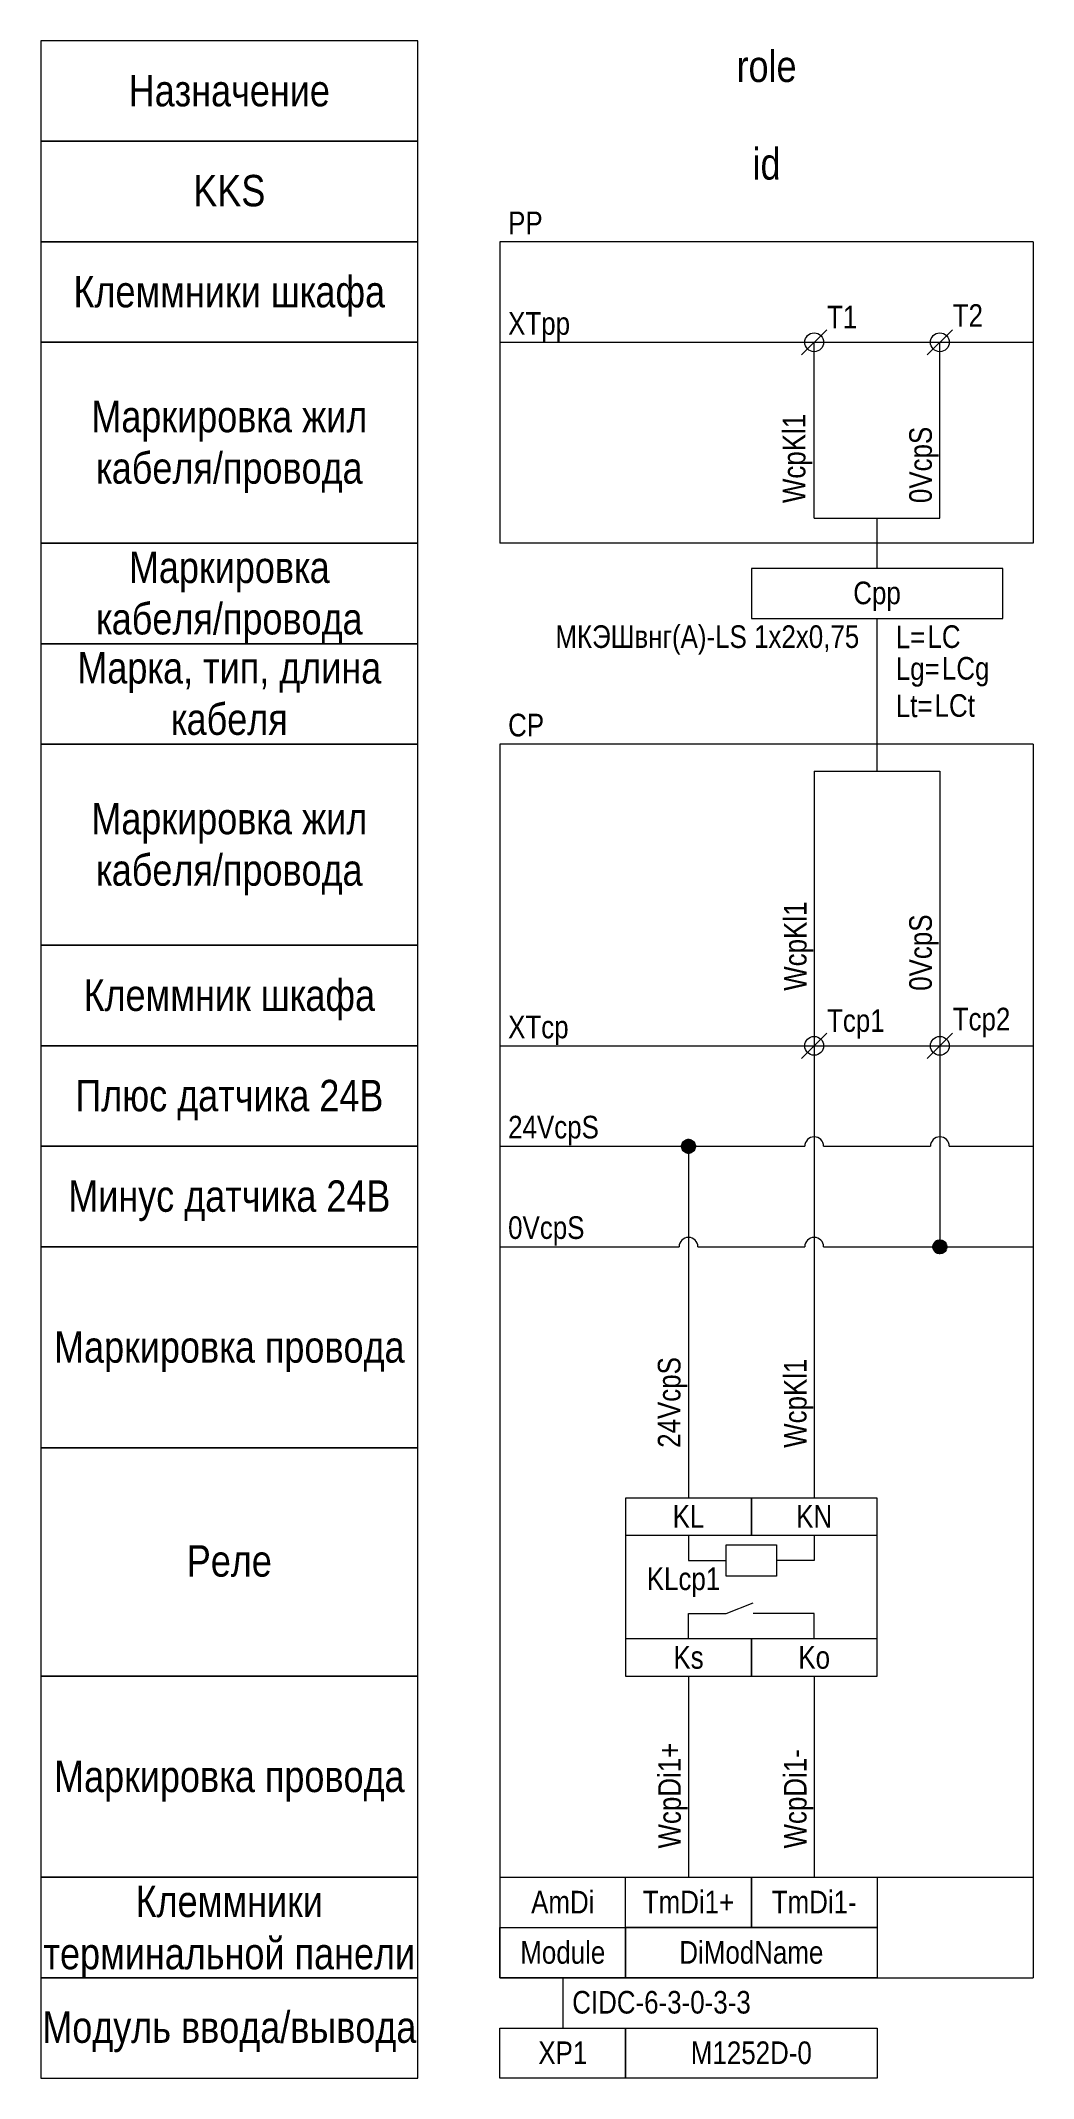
# Model space of a CAD drawing. Header units: millimetres. Extents: x 20 to 99, y -167 to -5.
import ezdxf

# ---------------------------------------------------------------- set-up
doc = ezdxf.new("R2010")
doc.units = ezdxf.units.MM
doc.header["$MEASUREMENT"] = 0
doc.linetypes.add('1_1', pattern=[2000, 1000, -1000])
doc.linetypes.add('4_2_1_2', pattern=[6702.777624, 3527.777672, -1763.888836, 0, -1411.111116])
for name, color, linetype in [('cp_names', 7, 'Continuous'), ('cp_params_di', 7, 'Continuous'), ('cp_static_di', 7, 'Continuous'), ('cp_static_do', 7, 'Continuous'), ('id_names', 7, 'Continuous'), ('id_params_di', 7, 'Continuous'), ('id_params_do', 7, 'Continuous'), ('id_static_di', 7, 'Continuous'), ('id_static_do', 7, 'Continuous')]:
    doc.layers.add(name, color=color, linetype=linetype)
doc.styles.add('СГЕНЕРИР_СТИЛЬ_1', font='ARIALN.TTF')

msp = doc.modelspace()

# ---------------------------------------------------------------- hatches: boundary and pattern name
at = {"layer": 'cp_static_di', "linetype": 'Continuous', "lineweight": 0, "true_color": 0x000000}
for points in [[(71.13, -93), (71.16, -93.15), (71.24, -93.28), (71.37, -93.37), (71.53, -93.4), (71.68, -93.37), (71.81, -93.28), (71.9, -93.15), (71.93, -93), (71.9, -92.85), (71.81, -92.72), (71.68, -92.63), (71.53, -92.6), (71.37, -92.63), (71.24, -92.72), (71.16, -92.85)], [(91.13, -101), (91.16, -101.15), (91.24, -101.28), (91.37, -101.37), (91.53, -101.4), (91.68, -101.37), (91.81, -101.28), (91.9, -101.15), (91.93, -101), (91.9, -100.85), (91.81, -100.72), (91.68, -100.63), (91.53, -100.6), (91.37, -100.63), (91.24, -100.72), (91.16, -100.85)]]:
    msp.add_hatch(color=18, dxfattribs=at).paths.add_polyline_path(points)

# ---------------------------------------------------------------- linework, layer by layer
at = {"layer": 'cp_names', "color": 7, "linetype": 'Continuous', "lineweight": 15, "ltscale": 100}
for points in [[(20, -77), (50, -77), (50, -61), (20, -61)], [(20, -85), (50, -85), (50, -77), (20, -77)], [(20, -93), (50, -93), (50, -85), (20, -85)], [(20, -101), (50, -101), (50, -93), (20, -93)], [(20, -117), (50, -117), (50, -101), (20, -101)], [(20, -135.18), (50, -135.18), (50, -117), (20, -117)], [(20, -151.18), (50, -151.18), (50, -135.18), (20, -135.18)], [(20, -159.18), (50, -159.18), (50, -151.18), (20, -151.18)], [(20, -167.18), (50, -167.18), (50, -159.18), (20, -159.18)]]:
    msp.add_lwpolyline(points, close=True, dxfattribs=at)
at = {"layer": 'cp_static_di', "color": 7, "linetype": '1_1', "lineweight": 15, "ltscale": 100}
for p, q in [((98.96, -61), (56.53, -61)), ((56.53, -61), (56.53, -159.18)), ((98.96, -61), (98.96, -159.18))]:
    msp.add_line(p, q, dxfattribs=at)
at = {"layer": 'cp_static_di', "color": 7, "linetype": 'Continuous', "lineweight": 15, "ltscale": 100}
for p, q in [((81.53, -63.14), (91.53, -63.14)), ((81.53, -63.14), (81.53, -85)), ((91.53, -63.14), (91.53, -85)), ((80.53, -86), (82.53, -84)), ((90.53, -86), (92.53, -84)), ((81.53, -85), (81.53, -121)), ((91.53, -85), (91.53, -100.6)), ((56.53, -93), (80.78, -93)), ((71.53, -93.4), (71.53, -121)), ((82.28, -93), (90.78, -93)), ((92.28, -93), (98.96, -93)), ((56.53, -101), (70.78, -101)), ((72.28, -101), (80.78, -101)), ((82.28, -101), (98.96, -101)), ((71.53, -135.18), (71.53, -151.18)), ((81.53, -135.18), (81.53, -151.18)), ((56.53, -151.18), (98.96, -151.18)), ((56.53, -159.18), (98.96, -159.18))]:
    msp.add_line(p, q, dxfattribs=at)
at = {"layer": 'cp_static_di', "color": 7, "linetype": '4_2_1_2', "lineweight": 15, "ltscale": 100}
msp.add_line((56.53, -85), (98.96, -85), dxfattribs=at)
at = {"layer": 'cp_static_di', "color": 7, "linetype": 'Continuous', "lineweight": 15, "ltscale": 100}
for points in [[(66.53, -135.18), (86.53, -135.18), (86.53, -121), (66.53, -121)], [(66.53, -123.96), (76.53, -123.96), (76.53, -121), (66.53, -121)], [(76.53, -123.96), (86.53, -123.96), (86.53, -121), (76.53, -121)], [(78.53, -124.72), (78.53, -127.21), (74.53, -127.21), (74.53, -124.72)], [(66.53, -135.18), (76.53, -135.18), (76.53, -132.21), (66.53, -132.21)], [(76.53, -135.18), (86.53, -135.18), (86.53, -132.21), (76.53, -132.21)], [(66.53, -151.18), (76.53, -151.18), (76.53, -155.18), (66.53, -155.18)], [(76.53, -151.18), (86.53, -151.18), (86.53, -155.18), (76.53, -155.18)], [(66.53, -155.18), (86.53, -155.18), (86.53, -159.18), (66.53, -159.18)]]:
    msp.add_lwpolyline(points, close=True, dxfattribs=at)
for points in [[(71.53, -123.96), (71.53, -125.96), (74.53, -125.96)], [(81.53, -123.96), (81.53, -125.96), (78.53, -125.96)], [(74.53, -130.18), (76.67, -129.35)], [(71.53, -132.21), (71.53, -130.18), (74.53, -130.18)], [(78.53, -130.18), (76.67, -130.18)], [(81.53, -132.21), (81.53, -130.18), (78.53, -130.18)]]:
    msp.add_lwpolyline(points, dxfattribs=at)
for centre in [(81.53, -85), (91.53, -85)]:
    msp.add_circle(centre, 0.75, dxfattribs=at)
at = {"layer": 'cp_static_di', "color": 7, "linetype": 'Continuous', "lineweight": 70, "ltscale": 100}
for centre in [(71.53, -93), (91.53, -101)]:
    msp.add_circle(centre, 0.4, dxfattribs=at)
at = {"layer": 'cp_static_di', "color": 7, "linetype": 'Continuous', "lineweight": 15, "ltscale": 100}
for centre in [(81.53, -93), (91.53, -93), (71.53, -101), (81.53, -101)]:
    msp.add_arc(centre, 0.75, 0, 180, dxfattribs=at)
at = {"layer": 'cp_static_do', "color": 7, "linetype": 'Continuous', "lineweight": 15, "ltscale": 100}
msp.add_line((61.53, -159.18), (61.53, -163.18), dxfattribs=at)
for points in [[(66.53, -159.18), (56.53, -159.18), (56.53, -155.18), (66.53, -155.18)], [(66.53, -167.18), (56.53, -167.18), (56.53, -163.18), (66.53, -163.18)], [(66.53, -163.18), (86.53, -163.18), (86.53, -167.18), (66.53, -167.18)]]:
    msp.add_lwpolyline(points, close=True, dxfattribs=at)
at = {"layer": 'id_names', "color": 7, "linetype": 'Continuous', "lineweight": 15, "ltscale": 100}
for points in [[(20, -13), (50, -13), (50, -5), (20, -5)], [(20, -21), (50, -21), (50, -13), (20, -13)], [(20, -29), (50, -29), (50, -21), (20, -21)], [(20, -45), (50, -45), (50, -29), (20, -29)], [(20, -53), (50, -53), (50, -45), (20, -45)], [(20, -61), (50, -61), (50, -53), (20, -53)]]:
    msp.add_lwpolyline(points, close=True, dxfattribs=at)
at = {"layer": 'id_static_di', "color": 7, "linetype": '1_1', "lineweight": 15, "ltscale": 100}
for p, q in [((56.53, -21), (56.53, -45)), ((98.96, -21), (56.53, -21)), ((98.96, -21), (98.96, -45)), ((98.96, -45), (56.53, -45))]:
    msp.add_line(p, q, dxfattribs=at)
at = {"layer": 'id_static_di', "color": 7, "linetype": '4_2_1_2', "lineweight": 15, "ltscale": 100}
msp.add_line((56.53, -29), (98.96, -29), dxfattribs=at)
at = {"layer": 'id_static_di', "color": 7, "linetype": 'Continuous', "lineweight": 15, "ltscale": 100}
for p, q in [((80.53, -30), (82.53, -28)), ((81.53, -43), (81.53, -29)), ((90.53, -30), (92.53, -28)), ((91.53, -43), (91.53, -29)), ((81.53, -43), (91.53, -43)), ((86.53, -47), (86.53, -43)), ((86.53, -63.14), (86.53, -51))]:
    msp.add_line(p, q, dxfattribs=at)
for centre in [(81.53, -29), (91.53, -29)]:
    msp.add_circle(centre, 0.75, dxfattribs=at)
at = {"layer": 'id_static_do', "color": 7, "linetype": 'Continuous', "lineweight": 15, "ltscale": 100}
msp.add_lwpolyline([(76.53, -51), (96.53, -51), (96.53, -47), (76.53, -47)], close=True, dxfattribs=at)

# ---------------------------------------------------------------- texts
at = {"layer": 'cp_names', "color": 7, "linetype": 'Continuous', "lineweight": 15, "insert": (35, -65.66), "char_height": 2.5, "attachment_point": 2, "line_spacing_factor": 0.982786, "style": 'СГЕНЕРИР_СТИЛЬ_1'}
msp.add_mtext('\\A1;{\\pqc;\\fArial Narrow|b0|i0|c204|p34;Маркировка жил\\P\\pqc;\\fArial Narrow|b0|i0|c204|p34;кабеля/провода}', dxfattribs=at)
at = {"layer": 'cp_names', "color": 7, "linetype": 'Continuous', "lineweight": 15, "char_height": 2.5, "attachment_point": 2, "style": 'СГЕНЕРИР_СТИЛЬ_1'}
for s, insert in [('\\A1;{\\pqc;\\fArial Narrow|b0|i0|c204|p34;Клеммник\\fArial Narrow|b0|i0|c204|p34; шкафа}', (35, -79.72)), ('\\A1;{\\pqc;\\fArial Narrow|b0|i0|c204|p34;Плюс \\fArial Narrow|b0|i0|c204|p34;датчика 24В}', (35, -87.71)), ('\\A1;{\\pqc;\\fArial Narrow|b0|i0|c204|p34;Минус \\fArial Narrow|b0|i0|c204|p34;датчика 24В}', (35, -95.71)), ('\\A1;{\\pqc;\\fArial Narrow|b0|i0|c204|p34;Маркировка \\fArial Narrow|b0|i0|c204|p34;провода}', (35, -107.72)), ('\\A1;{\\pqc;\\fArial Narrow|b0|i0|c204|p34;Реле}', (35, -124.75)), ('\\A1;{\\pqc;\\fArial Narrow|b0|i0|c204|p34;Маркировка \\fArial Narrow|b0|i0|c204|p34;провода}', (35, -141.9)), ('\\A1;{\\pqc;\\fArial Narrow|b0|i0|c204|p34;Модуль ввода/вывода}', (35, -161.86))]:
    msp.add_mtext(s, dxfattribs=dict(at, insert=insert))
at = {"layer": 'cp_names', "color": 7, "linetype": 'Continuous', "lineweight": 15, "insert": (35, -151.85), "char_height": 2.5, "width": 30, "attachment_point": 2, "line_spacing_factor": 0.996518, "style": 'СГЕНЕРИР_СТИЛЬ_1'}
msp.add_mtext('\\A1;{\\pqc;\\fArial Narrow|b0|i0|c204|p34;Клеммник\\fArial Narrow|b0|i0|c204|p34;и терминальной панели}', dxfattribs=at)
at = {"layer": 'cp_params_di', "color": 7, "linetype": 'Continuous', "lineweight": 15, "insert": (57.18, -58.57), "char_height": 1.8, "width": 28, "attachment_point": 1, "style": 'СГЕНЕРИР_СТИЛЬ_1'}
msp.add_mtext('\\A1;{\\pql;\\fArial Narrow|b0|i0|c204|p34;CP}', dxfattribs=at)
at = {"layer": 'cp_params_di', "color": 7, "linetype": 'Continuous', "lineweight": 15, "char_height": 1.8, "attachment_point": 1, "rotation": 90, "style": 'СГЕНЕРИР_СТИЛЬ_1'}
for s, insert in [('\\A1;{\\pql;\\fArial Narrow|b0|i0|c204|p34;WcpKl1}', (79.12, -80.62)), ('\\A1;{\\pql;\\fArial Narrow|b0|i0|c204|p34;0VcpS}', (89.09, -80.62)), ('\\A1;{\\pql;\\fArial Narrow|b0|i0|c204|p34;24VcpS}', (69.09, -117)), ('\\A1;{\\pql;\\fArial Narrow|b0|i0|c204|p34;WcpKl\\fArial Narrow|b0|i0|c204|p34;1}', (79.12, -117)), ('\\A1;{\\pql;\\fArial Narrow|b0|i0|c204|p34;WcpDi1\\fArial Narrow|b0|i0|c204|p34;+}', (69.12, -148.89)), ('\\A1;{\\pql;\\fArial Narrow|b0|i0|c204|p34;WcpDi1\\fArial Narrow|b0|i0|c204|p34;-}', (79.12, -148.89))]:
    msp.add_mtext(s, dxfattribs=dict(at, insert=insert))
at = {"layer": 'cp_params_di', "color": 7, "linetype": 'Continuous', "lineweight": 15, "char_height": 1.8, "style": 'СГЕНЕРИР_СТИЛЬ_1'}
for s, insert, attachment_point in [('\\A1;{\\pql;\\fArial Narrow|b0|i0|c204|p34;XTcp}', (57.18, -82.6), 1), ('\\A1;{\\pql;\\fArial Narrow|b0|i0|c204|p34;Tcp1}', (82.55, -82.09), 1), ('\\A1;{\\pql;\\fArial Narrow|b0|i0|c204|p34;Tcp2}', (92.55, -81.97), 1), ('\\A1;{\\pql;\\fArial Narrow|b0|i0|c204|p34;24Vcp\\fArial Narrow|b0|i0|c204|p34;S}', (57.18, -90.57), 1), ('\\A1;{\\pql;\\fArial Narrow|b0|i0|c204|p34;0Vcp\\fArial Narrow|b0|i0|c204|p34;S}', (57.18, -98.57), 1), ('\\A1;{\\pqc;\\fArial Narrow|b0|i0|c204|p34;K\\fArial Narrow|b0|i0|c204|p34;L}', (71.53, -121.56), 2), ('\\A1;{\\pqc;\\fArial Narrow|b0|i0|c204|p34;K\\fArial Narrow|b0|i0|c204|p34;N}', (81.53, -121.56), 2), ('\\A1;{\\pqc;\\fArial Narrow|b0|i0|c204|p34;KLcp\\fArial Narrow|b0|i0|c204|p34;1}', (71.13, -126.52), 2), ('\\A1;{\\pqc;\\fArial Narrow|b0|i0|c204|p34;Ks}', (71.53, -132.78), 2), ('\\A1;{\\pqc;\\fArial Narrow|b0|i0|c204|p34;Ko}', (81.53, -132.78), 2), ('\\A1;{\\pqc;\\fArial Narrow|b0|i0|c204|p34;Am\\fArial Narrow|b0|i0|c204|p34;Di}', (61.53, -152.26), 2), ('\\A1;{\\pqc;\\fArial Narrow|b0|i0|c204|p34;TmDi1\\fArial Narrow|b0|i0|c204|p34;+}', (71.53, -152.25), 2), ('\\A1;{\\pqc;\\fArial Narrow|b0|i0|c204|p34;TmDi1\\fArial Narrow|b0|i0|c204|p34;-}', (81.53, -152.25), 2), ('\\A1;{\\pqc;\\fArial Narrow|b0|i0|c204|p34;DiModName}', (76.53, -156.26), 2)]:
    msp.add_mtext(s, dxfattribs=dict(at, insert=insert, attachment_point=attachment_point))
at = {"layer": 'cp_static_do', "color": 7, "linetype": 'Continuous', "lineweight": 15, "char_height": 1.8, "attachment_point": 2, "style": 'СГЕНЕРИР_СТИЛЬ_1'}
for s, insert in [('\\A1;{\\pqc;\\fArial Narrow|b0|i0|c204|p34;Module}', (61.53, -156.26)), ('\\A1;{\\pqc;\\fArial Narrow|b0|i0|c204|p34;XP1}', (61.53, -164.25)), ('\\A1;{\\pqc;\\fArial Narrow|b0|i0|c204|p34;M125\\fArial Narrow|b0|i0|c204|p34;2D\\fArial Narrow|b0|i0|c204|p34;-0}', (76.53, -164.25))]:
    msp.add_mtext(s, dxfattribs=dict(at, insert=insert))
at = {"layer": 'id_names', "color": 7, "linetype": 'Continuous', "lineweight": 15, "char_height": 2.5, "attachment_point": 2, "style": 'СГЕНЕРИР_СТИЛЬ_1'}
for s, insert in [('\\A1;{\\pqc;\\fArial Narrow|b0|i0|c204|p34;Назначение}', (35, -7.72)), ('\\A1;{\\pqc;\\fArial Narrow|b0|i0|c204|p34;KKS}', (35, -15.68)), ('\\A1;{\\pqc;\\fArial Narrow|b0|i0|c204|p34;Клеммники шкафа}', (35, -23.72))]:
    msp.add_mtext(s, dxfattribs=dict(at, insert=insert))
for s, insert, line_spacing_factor in [('\\A1;{\\pqc;\\fArial Narrow|b0|i0|c204|p34;Маркировка жил\\P\\pqc;\\fArial Narrow|b0|i0|c204|p34;кабеля/провода}', (35, -33.66), 0.982786), ('\\A1;{\\pqc;\\fArial Narrow|b0|i0|c204|p34;Маркировка\\P\\pqc;\\fArial Narrow|b0|i0|c204|p34;кабеля/провода}', (35, -45.66), 0.982786), ('\\A1;{\\pqc;\\fArial Narrow|b0|i0|c204|p34;Марка, тип\\fArial Narrow|b0|i0|c204|p34;, длина\\P\\pqc;\\fArial Narrow|b0|i0|c204|p34;кабеля}', (35, -53.66), 0.98101)]:
    msp.add_mtext(s, dxfattribs=dict(at, insert=insert, line_spacing_factor=line_spacing_factor))
at = {"layer": 'id_params_di', "color": 7, "linetype": 'Continuous', "lineweight": 15, "width": 40, "style": 'СГЕНЕРИР_СТИЛЬ_1'}
for s, insert, char_height, attachment_point in [('\\A1;{\\pqc;\\fArial Narrow|b0|i0|c204|p34;role}', (77.74, -5.78), 2.5, 2), ('\\A1;{\\pqc;\\fArial Narrow|b0|i0|c204|p34;id}', (77.74, -13.55), 2.5, 2), ('\\A1;{\\pql;\\fArial Narrow|b0|i0|c204|p34;PP}', (57.18, -18.6), 1.8, 1)]:
    msp.add_mtext(s, dxfattribs=dict(at, insert=insert, char_height=char_height, attachment_point=attachment_point))
at = {"layer": 'id_params_di', "color": 7, "linetype": 'Continuous', "lineweight": 15, "char_height": 1.8, "attachment_point": 1, "style": 'СГЕНЕРИР_СТИЛЬ_1'}
for s, insert in [('\\A1;{\\pql;\\fArial Narrow|b0|i0|c204|p34;T2}', (92.55, -25.97)), ('\\A1;{\\pql;\\fArial Narrow|b0|i0|c204|p34;XT\\fArial Narrow|b0|i0|c204|p34;p\\fArial Narrow|b0|i0|c204|p34;p}', (57.18, -26.6)), ('\\A1;{\\pql;\\fArial Narrow|b0|i0|c204|p34;T1}', (82.55, -26.09)), ('\\A1;{\\pql;\\fArial Narrow|b0|i0|c204|p34;LC}', (90.54, -51.53)), ('\\A1;{\\pql;\\fArial Narrow|b0|i0|c204|p34;LCg}', (91.69, -54.05)), ('\\A1;{\\pql;\\fArial Narrow|b0|i0|c204|p34;LCt}', (91.11, -57.01))]:
    msp.add_mtext(s, dxfattribs=dict(at, insert=insert))
at = {"layer": 'id_params_di', "color": 7, "linetype": 'Continuous', "lineweight": 15, "char_height": 1.8, "attachment_point": 1, "rotation": 90, "style": 'СГЕНЕРИР_СТИЛЬ_1'}
for s, insert in [('\\A1;{\\pql;\\fArial Narrow|b0|i0|c204|p34;WcpKl1}', (79.03, -41.8)), ('\\A1;{\\pql;\\fArial Narrow|b0|i0|c204|p34;0VcpS}', (89.09, -41.8))]:
    msp.add_mtext(s, dxfattribs=dict(at, insert=insert))
at = {"layer": 'id_params_do', "color": 7, "linetype": 'Continuous', "lineweight": 15, "insert": (86.53, -48.05), "char_height": 1.8, "attachment_point": 2, "style": 'СГЕНЕРИР_СТИЛЬ_1'}
msp.add_mtext('\\A1;{\\pqc;\\fArial Narrow|b0|i0|c204|p34;C\\fArial Narrow|b0|i0|c204|p34;pp}', dxfattribs=at)
at = {"layer": 'id_static_di', "color": 7, "linetype": 'Continuous', "lineweight": 15, "char_height": 1.8, "attachment_point": 1, "style": 'СГЕНЕРИР_СТИЛЬ_1'}
for s, insert in [('\\A1;{\\pql;\\fArial Narrow|b0|i0|c204|p34;МКЭШвнг\\fArial Narrow|b0|i0|c204|p34;(А)-LS \\fArial Narrow|b0|i0|c204|p34;1х2\\fArial Narrow|b0|i0|c204|p34;х\\fArial Narrow|b0|i0|c204|p34;0,75}', (60.94, -51.53)), ('\\A1;{\\pql;\\fArial Narrow|b0|i0|c204|p34;L=}', (88.02, -51.56)), ('\\A1;{\\pql;\\fArial Narrow|b0|i0|c204|p34;Lg=}', (88.02, -54.08)), ('\\A1;{\\pql;\\fArial Narrow|b0|i0|c204|p34;Lt=}', (88.02, -57.04)), ('\\A1;{\\pql;\\fArial Narrow|b0|i0|c204|p34;CIDC-6-3-0-3-3}', (62.28, -160.23))]:
    msp.add_mtext(s, dxfattribs=dict(at, insert=insert))

doc.saveas('drawing.dxf')
